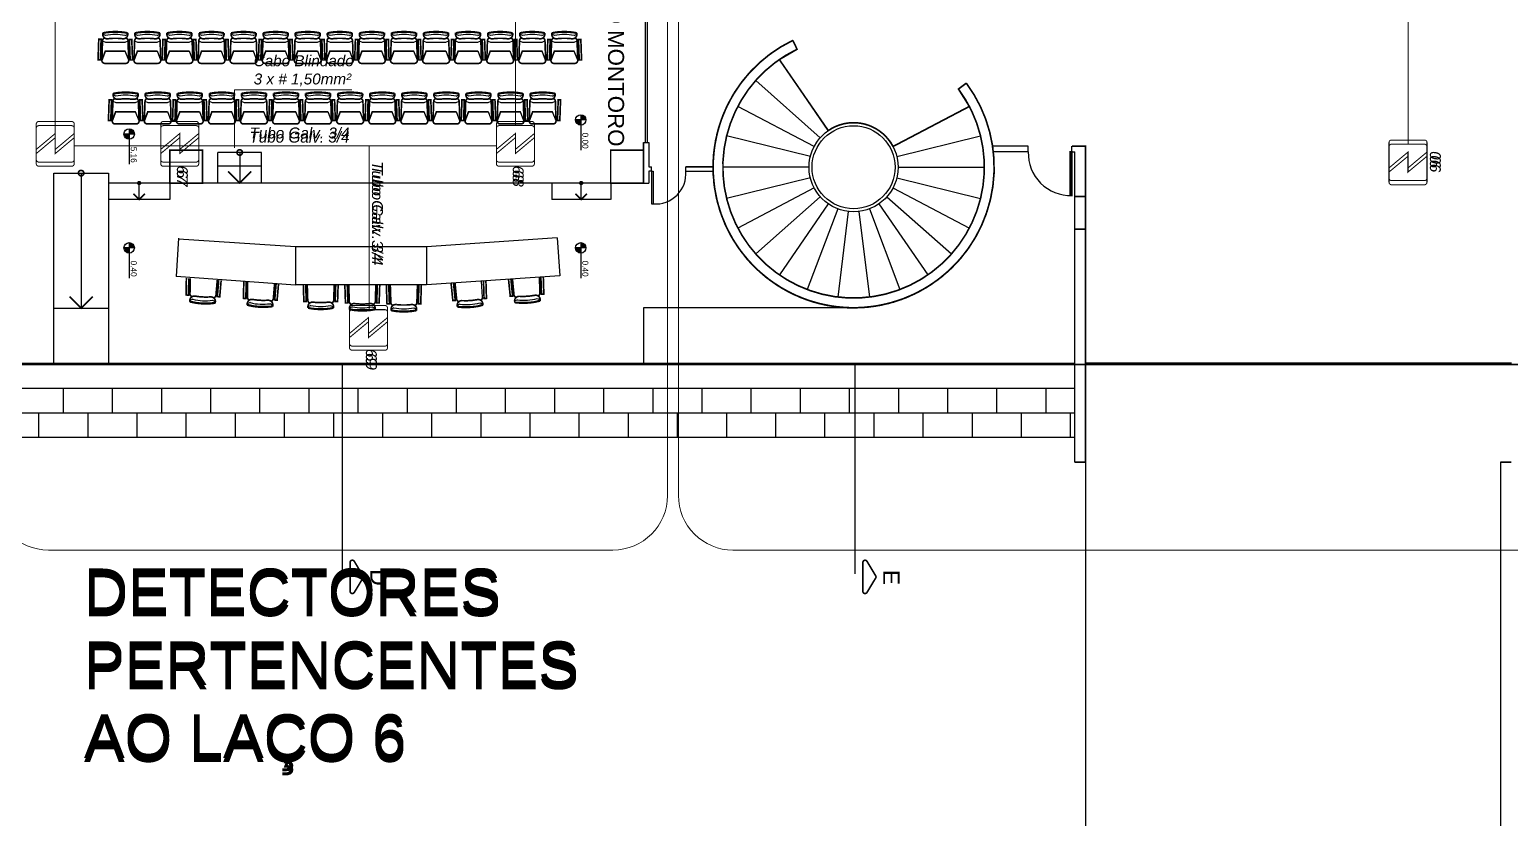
# Model space of a CAD drawing. Header units: metres. Extents: x -331 to 2982, y 362 to 2539.
# Drawn here: x 2819.36 to 2846.48, y 1288.51 to 1302.95 of the extents above; entities that cross this region are included whole.
import ezdxf
from ezdxf.enums import TextEntityAlignment as Align

# ---------------------------------------------------------------- set-up
doc = ezdxf.new("R2010")
doc.units = ezdxf.units.M
doc.layers.get('0').update_dxf_attribs({"color": 251})
for name, color, linetype in [('DET. FUMAÇA', 1, 'Continuous'), ('Div', 251, 'Continuous'), ('Pis', 251, 'Continuous')]:
    doc.layers.add(name, color=color, linetype=linetype)
doc.styles.add('ALESP1', font='arial.ttf')
doc.styles.add('ARIAL', font='arial.ttf')
doc.styles.add('DESTAQUE', font='arial.ttf', dxfattribs={"height": 0.4})
doc.styles.get("Standard").update_dxf_attribs({"font": 'arial.ttf', "height": 0.3})

# ---------------------------------------------------------------- blocks, each defined once
blk = doc.blocks.new('Detector de fumaça')
at = {"layer": 'DET. FUMAÇA', "linetype": 'Continuous', "lineweight": 15, "const_width": 0.0187}
blk.add_lwpolyline([(774.599, 539.816), (775.249, 539.816, -0.414214), (775.296, 539.769), (775.296, 539.167, -0.414214), (775.249, 539.12), (774.599, 539.12, -0.414214), (774.553, 539.167), (774.553, 539.769, -0.414214)], format="xyb", close=True, dxfattribs=at)
blk.add_lwpolyline([(774.773, 539.816), (775.064, 539.468), (774.773, 539.468), (775.064, 539.12)], dxfattribs=at)
blk = doc.blocks.new('derw')
at = {"layer": 'Div', "color": 2, "linetype": 'Continuous', "lineweight": 15}
blk.add_lwpolyline([(814.419, 2191.53), (814.419, 2192.589), (816.571, 2192.589)], dxfattribs=at)
at = {"layer": 'Div', "color": 2, "linetype": 'Continuous', "lineweight": 15, "insert": (814.772, 2193.224), "char_height": 0.2, "attachment_point": 1}
blk.add_mtext_dynamic_manual_height_columns('{\\fArial|b0|i1|c0|p34;Cabo Blindado \\P3 x # 1,50mm²}', width=13.3188, gutter_width=2.5, heights=[0], dxfattribs=at)

msp = doc.modelspace()

# ---------------------------------------------------------------- hatches: boundary and pattern name
at = {"layer": 'Pis'}
h = msp.add_hatch(color=256, dxfattribs=at)
h.paths.add_polyline_path([(2829.453, 1301.301), (2829.549, 1301.301, 0.414214), (2829.453, 1301.397)])
h.paths.add_polyline_path([(2829.357, 1301.301, 0.414214), (2829.453, 1301.205), (2829.453, 1301.301)])
h = msp.add_hatch(color=256, dxfattribs=at)
h.paths.add_polyline_path([(2821.181, 1301.043), (2821.277, 1301.043, 0.414214), (2821.181, 1301.139)])
h.paths.add_polyline_path([(2821.085, 1301.043, 0.414214), (2821.181, 1300.947), (2821.181, 1301.043)])
h = msp.add_hatch(color=256, dxfattribs=at)
h.paths.add_polyline_path([(2821.181, 1298.958), (2821.277, 1298.958, 0.414214), (2821.181, 1299.054)])
h.paths.add_polyline_path([(2821.085, 1298.958, 0.414214), (2821.181, 1298.862), (2821.181, 1298.958)])
h = msp.add_hatch(color=256, dxfattribs=at)
h.paths.add_polyline_path([(2829.453, 1298.958), (2829.549, 1298.958, 0.414214), (2829.453, 1299.054)])
h.paths.add_polyline_path([(2829.357, 1298.958, 0.414214), (2829.453, 1298.862), (2829.453, 1298.958)])

# ---------------------------------------------------------------- linework, layer by layer
at = {"lineweight": 0}
for points in [[(2857.361, 1315.535), (2857.361, 1296.825), (2795.241, 1296.825), (2795.241, 1372.335)], [(2831.378, 1300.445), (2831.876, 1300.445)]]:
    msp.add_lwpolyline(points, dxfattribs=at)
msp.add_lwpolyline([(2835.173, 1300.814), (2836.572, 1301.548), (2836.372, 1301.866), (2836.516, 1301.974, -2.788173), (2833.338, 1302.757), (2833.416, 1302.595), (2833.091, 1302.406), (2833.988, 1301.106, -0.450063), (2835.173, 1300.814)], format="xyb", close=True, dxfattribs=at)
at = {"layer": 'Div', "color": 150, "linetype": 'Continuous', "lineweight": 0}
for p, q in [((2819.827, 1315.281), (2819.827, 1301.044)), ((2828.256, 1301.196), (2828.256, 1308.964)), ((2844.607, 1300.857), (2844.607, 1306.351)), ((2820.174, 1300.825), (2827.909, 1300.825)), ((2825.58, 1297.828), (2825.58, 1300.825))]:
    msp.add_line(p, q, dxfattribs=at)
at = {"layer": 'Div', "color": 230, "linetype": 'Continuous', "lineweight": 0}
for p, q in [((2831.042, 1314.868), (2831.042, 1294.425)), ((2830.042, 1293.425), (2819.701, 1293.425))]:
    msp.add_line(p, q, dxfattribs=at)
at = {"layer": 'Div', "lineweight": 0, "ltscale": 0.8}
for p, q in [((2830.631, 1307.085), (2830.631, 1300.885)), ((2830.671, 1307.085), (2830.671, 1300.885))]:
    msp.add_line(p, q, dxfattribs=at)
at = {"layer": 'Div', "color": 230, "linetype": 'Continuous', "lineweight": 0}
msp.add_lwpolyline([(2795.596, 1368.635), (2795.596, 1316.253, 0.414214), (2796.596, 1315.253), (2807.321, 1315.253, -0.414214), (2808.321, 1314.253), (2808.321, 1294.425, 0.443123), (2809.321, 1293.425), (2817.501, 1293.425, 0.444595), (2818.5, 1294.425), (2818.501, 1314.868, -0.414214), (2819.701, 1316.068), (2830.042, 1316.068, -0.414214), (2831.242, 1314.868), (2831.242, 1294.425, 0.414214), (2832.242, 1293.425), (2856.044, 1293.425, 0.414214), (2857.044, 1294.425), (2857.044, 1313.563, 0.414214), (2856.044, 1314.563), (2838.915, 1314.563, -0.414214), (2837.915, 1315.563), (2837.915, 1388.954, 0.414214)], format="xyb", dxfattribs=at)
for centre, start, end in [((2819.701, 1294.425), 180, 270), ((2830.042, 1294.425), 270, 0)]:
    msp.add_arc(centre, 1, start, end, dxfattribs=at)
at = {"layer": 'Pis'}
for p, q in [((2830.631, 1307.085), (2830.631, 1300.885)), ((2830.671, 1307.085), (2830.671, 1300.885)), ((2820.748, 1302.846), (2820.697, 1302.87)), ((2821.105, 1302.846), (2821.156, 1302.87)), ((2821.336, 1302.846), (2821.284, 1302.87)), ((2821.693, 1302.846), (2821.744, 1302.87)), ((2821.923, 1302.846), (2821.872, 1302.87)), ((2822.28, 1302.846), (2822.331, 1302.87)), ((2822.511, 1302.846), (2822.46, 1302.87)), ((2822.868, 1302.846), (2822.919, 1302.87)), ((2823.098, 1302.846), (2823.047, 1302.87)), ((2823.455, 1302.846), (2823.506, 1302.87)), ((2823.686, 1302.846), (2823.635, 1302.87)), ((2824.043, 1302.846), (2824.094, 1302.87)), ((2824.273, 1302.846), (2824.222, 1302.87)), ((2824.63, 1302.846), (2824.682, 1302.87)), ((2824.861, 1302.846), (2824.81, 1302.87)), ((2825.218, 1302.846), (2825.269, 1302.87)), ((2825.449, 1302.846), (2825.397, 1302.87)), ((2825.806, 1302.846), (2825.857, 1302.87)), ((2826.036, 1302.846), (2825.985, 1302.87)), ((2826.393, 1302.846), (2826.444, 1302.87)), ((2826.624, 1302.846), (2826.573, 1302.87)), ((2826.981, 1302.846), (2827.032, 1302.87)), ((2827.211, 1302.846), (2827.16, 1302.87)), ((2827.568, 1302.846), (2827.619, 1302.87)), ((2827.799, 1302.846), (2827.748, 1302.87)), ((2828.156, 1302.846), (2828.207, 1302.87)), ((2828.386, 1302.846), (2828.335, 1302.87)), ((2828.743, 1302.846), (2828.794, 1302.87)), ((2828.974, 1302.846), (2828.923, 1302.87)), ((2829.331, 1302.846), (2829.382, 1302.87)), ((2820.693, 1302.752), (2820.747, 1302.726)), ((2820.747, 1302.726), (2821.106, 1302.726)), ((2821.106, 1302.726), (2821.16, 1302.752)), ((2821.172, 1302.393), (2821.109, 1302.559)), ((2821.281, 1302.752), (2821.334, 1302.726)), ((2821.334, 1302.726), (2821.694, 1302.726)), ((2821.694, 1302.726), (2821.748, 1302.752)), ((2821.759, 1302.393), (2821.697, 1302.559)), ((2821.868, 1302.752), (2821.922, 1302.726)), ((2821.922, 1302.726), (2822.281, 1302.726)), ((2822.281, 1302.726), (2822.335, 1302.752)), ((2822.347, 1302.393), (2822.284, 1302.559)), ((2822.456, 1302.752), (2822.509, 1302.726)), ((2822.509, 1302.726), (2822.869, 1302.726)), ((2822.869, 1302.726), (2822.923, 1302.752)), ((2822.935, 1302.393), (2822.872, 1302.559)), ((2823.043, 1302.752), (2823.097, 1302.726)), ((2823.097, 1302.726), (2823.457, 1302.726)), ((2823.457, 1302.726), (2823.51, 1302.752)), ((2823.522, 1302.393), (2823.459, 1302.559)), ((2823.631, 1302.752), (2823.685, 1302.726)), ((2823.685, 1302.726), (2824.044, 1302.726)), ((2824.044, 1302.726), (2824.098, 1302.752)), ((2824.11, 1302.393), (2824.047, 1302.559)), ((2824.218, 1302.752), (2824.272, 1302.726)), ((2824.272, 1302.726), (2824.632, 1302.726)), ((2824.632, 1302.726), (2824.685, 1302.752)), ((2824.697, 1302.393), (2824.634, 1302.559)), ((2824.806, 1302.752), (2824.86, 1302.726)), ((2824.86, 1302.726), (2825.219, 1302.726)), ((2825.219, 1302.726), (2825.273, 1302.752)), ((2825.285, 1302.393), (2825.222, 1302.559)), ((2825.394, 1302.752), (2825.447, 1302.726)), ((2825.447, 1302.726), (2825.807, 1302.726)), ((2825.807, 1302.726), (2825.861, 1302.752)), ((2825.872, 1302.393), (2825.81, 1302.559)), ((2825.981, 1302.752), (2826.035, 1302.726)), ((2826.035, 1302.726), (2826.394, 1302.726)), ((2826.394, 1302.726), (2826.448, 1302.752)), ((2826.46, 1302.393), (2826.397, 1302.559)), ((2826.569, 1302.752), (2826.622, 1302.726)), ((2826.622, 1302.726), (2826.982, 1302.726)), ((2826.982, 1302.726), (2827.036, 1302.752)), ((2827.048, 1302.393), (2826.985, 1302.559)), ((2827.156, 1302.752), (2827.21, 1302.726)), ((2827.21, 1302.726), (2827.57, 1302.726)), ((2827.57, 1302.726), (2827.623, 1302.752)), ((2827.635, 1302.393), (2827.572, 1302.559)), ((2827.744, 1302.752), (2827.798, 1302.726)), ((2827.798, 1302.726), (2828.157, 1302.726)), ((2828.157, 1302.726), (2828.211, 1302.752)), ((2828.223, 1302.393), (2828.16, 1302.559)), ((2828.331, 1302.752), (2828.385, 1302.726)), ((2828.385, 1302.726), (2828.745, 1302.726)), ((2828.745, 1302.726), (2828.798, 1302.752)), ((2828.81, 1302.393), (2828.747, 1302.559)), ((2828.919, 1302.752), (2828.973, 1302.726)), ((2828.973, 1302.726), (2829.332, 1302.726)), ((2829.332, 1302.726), (2829.386, 1302.752)), ((2829.398, 1302.393), (2829.335, 1302.559)), ((2833.988, 1301.106), (2833.091, 1302.406)), ((2833.841, 1300.976), (2832.658, 1302.023)), ((2820.938, 1301.737), (2820.887, 1301.761)), ((2821.295, 1301.737), (2821.346, 1301.761)), ((2821.526, 1301.737), (2821.474, 1301.761)), ((2821.883, 1301.737), (2821.934, 1301.761)), ((2822.113, 1301.737), (2822.062, 1301.761)), ((2822.47, 1301.737), (2822.521, 1301.761)), ((2822.701, 1301.737), (2822.65, 1301.761)), ((2823.058, 1301.737), (2823.109, 1301.761)), ((2823.288, 1301.737), (2823.237, 1301.761)), ((2823.645, 1301.737), (2823.696, 1301.761)), ((2823.876, 1301.737), (2823.825, 1301.761)), ((2824.233, 1301.737), (2824.284, 1301.761)), ((2824.463, 1301.737), (2824.412, 1301.761)), ((2824.82, 1301.737), (2824.872, 1301.761)), ((2825.051, 1301.737), (2825, 1301.761)), ((2825.408, 1301.737), (2825.459, 1301.761)), ((2825.639, 1301.737), (2825.587, 1301.761)), ((2825.996, 1301.737), (2826.047, 1301.761)), ((2826.226, 1301.737), (2826.175, 1301.761)), ((2826.583, 1301.737), (2826.634, 1301.761)), ((2826.814, 1301.737), (2826.763, 1301.761)), ((2827.171, 1301.737), (2827.222, 1301.761)), ((2827.401, 1301.737), (2827.35, 1301.761)), ((2827.758, 1301.737), (2827.809, 1301.761)), ((2827.989, 1301.737), (2827.938, 1301.761)), ((2828.346, 1301.737), (2828.397, 1301.761)), ((2828.576, 1301.737), (2828.525, 1301.761)), ((2828.933, 1301.737), (2828.984, 1301.761)), ((2820.883, 1301.643), (2820.937, 1301.617)), ((2820.937, 1301.617), (2821.296, 1301.617)), ((2821.296, 1301.617), (2821.35, 1301.643)), ((2821.471, 1301.643), (2821.524, 1301.617)), ((2821.524, 1301.617), (2821.884, 1301.617)), ((2821.884, 1301.617), (2821.938, 1301.643)), ((2822.058, 1301.643), (2822.112, 1301.617)), ((2822.112, 1301.617), (2822.471, 1301.617)), ((2822.471, 1301.617), (2822.525, 1301.643)), ((2822.646, 1301.643), (2822.699, 1301.617)), ((2822.699, 1301.617), (2823.059, 1301.617)), ((2823.059, 1301.617), (2823.113, 1301.643)), ((2823.233, 1301.643), (2823.287, 1301.617)), ((2823.287, 1301.617), (2823.647, 1301.617)), ((2823.647, 1301.617), (2823.7, 1301.643)), ((2823.821, 1301.643), (2823.875, 1301.617)), ((2823.875, 1301.617), (2824.234, 1301.617)), ((2824.234, 1301.617), (2824.288, 1301.643)), ((2824.408, 1301.643), (2824.462, 1301.617)), ((2824.462, 1301.617), (2824.822, 1301.617)), ((2824.822, 1301.617), (2824.875, 1301.643)), ((2824.996, 1301.643), (2825.05, 1301.617)), ((2825.05, 1301.617), (2825.409, 1301.617)), ((2825.409, 1301.617), (2825.463, 1301.643)), ((2825.584, 1301.643), (2825.637, 1301.617)), ((2825.637, 1301.617), (2825.997, 1301.617)), ((2825.997, 1301.617), (2826.051, 1301.643)), ((2826.171, 1301.643), (2826.225, 1301.617)), ((2826.225, 1301.617), (2826.584, 1301.617)), ((2826.584, 1301.617), (2826.638, 1301.643)), ((2826.759, 1301.643), (2826.812, 1301.617)), ((2826.812, 1301.617), (2827.172, 1301.617)), ((2827.172, 1301.617), (2827.226, 1301.643)), ((2827.346, 1301.643), (2827.4, 1301.617)), ((2827.4, 1301.617), (2827.76, 1301.617)), ((2827.76, 1301.617), (2827.813, 1301.643)), ((2827.934, 1301.643), (2827.988, 1301.617)), ((2827.988, 1301.617), (2828.347, 1301.617)), ((2828.347, 1301.617), (2828.401, 1301.643)), ((2828.521, 1301.643), (2828.575, 1301.617)), ((2828.575, 1301.617), (2828.935, 1301.617)), ((2828.935, 1301.617), (2828.988, 1301.643)), ((2833.73, 1300.814), (2832.33, 1301.548)), ((2835.173, 1300.814), (2836.572, 1301.548)), ((2821.362, 1301.284), (2821.299, 1301.45)), ((2821.949, 1301.284), (2821.887, 1301.45)), ((2822.537, 1301.284), (2822.474, 1301.45)), ((2823.125, 1301.284), (2823.062, 1301.45)), ((2823.712, 1301.284), (2823.649, 1301.45)), ((2824.3, 1301.284), (2824.237, 1301.45)), ((2824.887, 1301.284), (2824.824, 1301.45)), ((2825.475, 1301.284), (2825.412, 1301.45)), ((2826.062, 1301.284), (2826, 1301.45)), ((2826.65, 1301.284), (2826.587, 1301.45)), ((2827.238, 1301.284), (2827.175, 1301.45)), ((2827.825, 1301.284), (2827.762, 1301.45)), ((2828.413, 1301.284), (2828.35, 1301.45)), ((2829, 1301.284), (2828.937, 1301.45)), ((2829.549, 1301.301), (2829.357, 1301.301)), ((2829.453, 1301.397), (2829.453, 1300.747)), ((2821.277, 1301.043), (2821.085, 1301.043)), ((2821.181, 1301.139), (2821.181, 1300.49)), ((2833.66, 1300.63), (2832.126, 1301.008)), ((2835.242, 1300.63), (2836.777, 1301.008)), ((2822.806, 1300.145), (2822.806, 1300.705)), ((2823.606, 1300.705), (2822.806, 1300.705)), ((2823.206, 1300.705), (2823.206, 1300.145)), ((2823.606, 1300.145), (2823.606, 1300.705)), ((2830.601, 1300.885), (2830.701, 1300.885)), ((2830.601, 1300.885), (2830.601, 1300.145)), ((2830.601, 1300.145), (2830.601, 1300.885)), ((2830.601, 1300.885), (2830.701, 1300.885)), ((2830.701, 1300.885), (2830.701, 1300.445)), ((2830.701, 1300.885), (2830.701, 1300.445)), ((2837.651, 1300.818), (2836.998, 1300.818)), ((2837.651, 1300.718), (2836.998, 1300.718)), ((2837.651, 1300.718), (2837.651, 1300.818)), ((2838.451, 1300.718), (2838.451, 1300.818)), ((2838.451, 1300.718), (2838.501, 1300.718)), ((2838.501, 1295.035), (2838.501, 1300.718)), ((2823.606, 1300.455), (2822.806, 1300.455)), ((2830.701, 1300.445), (2830.751, 1300.445)), ((2830.751, 1300.364), (2830.751, 1300.445)), ((2831.378, 1300.445), (2831.876, 1300.445)), ((2831.378, 1300.364), (2831.378, 1300.445)), ((2833.636, 1300.435), (2832.056, 1300.435)), ((2835.266, 1300.435), (2836.846, 1300.435)), ((2819.801, 1296.845), (2819.801, 1300.327)), ((2819.801, 1300.327), (2820.801, 1300.327)), ((2820.301, 1300.327), (2820.301, 1297.855)), ((2820.801, 1300.327), (2820.801, 1300.145)), ((2830.601, 1300.145), (2820.801, 1300.145)), ((2820.801, 1300.145), (2820.801, 1296.845)), ((2821.364, 1299.845), (2821.364, 1300.145)), ((2821.926, 1300.145), (2821.926, 1299.845)), ((2828.921, 1300.145), (2828.921, 1299.845)), ((2829.461, 1299.845), (2829.461, 1300.145)), ((2830.004, 1300.145), (2830.004, 1299.845)), ((2830.601, 1300.145), (2830.701, 1300.145)), ((2830.701, 1300.364), (2830.701, 1300.145)), ((2830.701, 1300.364), (2830.701, 1300.145)), ((2830.751, 1300.364), (2830.701, 1300.364)), ((2830.751, 1300.364), (2830.751, 1299.764)), ((2830.751, 1300.364), (2830.751, 1299.764)), ((2830.751, 1300.364), (2830.778, 1300.364)), ((2830.778, 1300.364), (2830.778, 1299.764)), ((2831.378, 1300.364), (2831.877, 1300.364)), ((2833.66, 1300.24), (2832.126, 1299.862)), ((2835.242, 1300.24), (2836.777, 1299.862)), ((2821.926, 1299.845), (2820.801, 1299.845)), ((2830.001, 1299.845), (2828.921, 1299.845)), ((2833.73, 1300.056), (2832.33, 1299.322)), ((2833.841, 1299.895), (2832.658, 1298.847)), ((2835.061, 1299.895), (2836.244, 1298.847)), ((2835.173, 1300.056), (2836.572, 1299.322)), ((2830.751, 1299.764), (2830.778, 1299.764)), ((2833.988, 1299.764), (2833.091, 1298.464)), ((2834.162, 1299.673), (2833.602, 1298.196)), ((2834.353, 1299.626), (2834.162, 1298.058)), ((2834.549, 1299.626), (2834.74, 1298.058)), ((2834.74, 1299.673), (2835.3, 1298.196)), ((2834.914, 1299.764), (2835.812, 1298.464)), ((2821.181, 1299.054), (2821.181, 1298.405)), ((2822.083, 1299.133), (2822.041, 1298.434)), ((2824.225, 1298.979), (2822.082, 1299.117)), ((2829.019, 1299.144), (2826.625, 1298.979)), ((2829.019, 1299.144), (2829.067, 1298.445)), ((2829.453, 1299.054), (2829.453, 1298.405)), ((2821.277, 1298.958), (2821.085, 1298.958)), ((2826.625, 1298.979), (2824.225, 1298.979)), ((2824.225, 1298.979), (2824.225, 1298.279)), ((2824.225, 1298.979), (2824.225, 1298.279)), ((2824.225, 1298.979), (2824.225, 1298.277)), ((2826.625, 1298.979), (2826.625, 1298.279)), ((2826.625, 1298.979), (2826.625, 1298.279)), ((2829.549, 1298.958), (2829.357, 1298.958)), ((2824.225, 1298.277), (2822.041, 1298.434)), ((2826.625, 1298.279), (2824.225, 1298.279)), ((2829.067, 1298.445), (2826.625, 1298.279)), ((2827.654, 1298.054), (2827.634, 1298.347)), ((2822.346, 1298.018), (2822.293, 1297.995)), ((2822.71, 1297.999), (2822.76, 1297.971)), ((2823.397, 1297.956), (2823.344, 1297.934)), ((2823.761, 1297.937), (2823.812, 1297.909)), ((2827.605, 1297.954), (2827.659, 1297.933)), ((2828.293, 1298.009), (2828.242, 1297.981)), ((2828.656, 1298.034), (2828.71, 1298.012)), ((2819.801, 1297.855), (2820.801, 1297.855)), ((2824.508, 1297.905), (2824.456, 1297.88)), ((2824.872, 1297.905), (2824.924, 1297.88)), ((2825.269, 1297.878), (2825.217, 1297.853)), ((2825.634, 1297.878), (2825.686, 1297.853)), ((2826.031, 1297.86), (2825.979, 1297.835)), ((2826.395, 1297.86), (2826.447, 1297.835)), ((2827.241, 1297.93), (2827.191, 1297.901)), ((2830.601, 1297.86), (2830.601, 1296.845)), ((2834.451, 1297.86), (2830.601, 1297.86)), ((2795.241, 1296.825), (2838.501, 1296.825)), ((2795.261, 1296.845), (2838.501, 1296.845)), ((2825.081, 1296.826), (2825.081, 1292.993)), ((2834.474, 1296.826), (2834.474, 1292.993)), ((2846.501, 1296.845), (2838.701, 1296.845)), ((2838.501, 1296.385), (2794.801, 1296.385)), ((2819.521, 1296.385), (2819.521, 1296.385)), ((2819.971, 1296.385), (2819.971, 1295.935)), ((2820.421, 1296.385), (2820.421, 1296.385)), ((2820.871, 1296.385), (2820.871, 1295.935)), ((2821.321, 1296.385), (2821.321, 1296.385)), ((2821.771, 1296.385), (2821.771, 1295.935)), ((2822.221, 1296.385), (2822.221, 1296.385)), ((2822.671, 1296.385), (2822.671, 1295.935)), ((2823.121, 1296.385), (2823.121, 1296.385)), ((2823.571, 1296.385), (2823.571, 1295.935)), ((2824.021, 1296.385), (2824.021, 1296.385)), ((2824.471, 1296.385), (2824.471, 1295.935)), ((2824.921, 1296.385), (2824.921, 1296.385)), ((2825.371, 1296.385), (2825.371, 1295.935)), ((2825.821, 1296.385), (2825.821, 1296.385)), ((2826.271, 1296.385), (2826.271, 1295.935)), ((2826.721, 1296.385), (2826.721, 1296.385)), ((2827.171, 1296.385), (2827.171, 1295.935)), ((2827.621, 1296.385), (2827.621, 1296.385)), ((2828.071, 1296.385), (2828.071, 1295.935)), ((2828.521, 1296.385), (2828.521, 1296.385)), ((2828.971, 1296.385), (2828.971, 1295.935)), ((2829.421, 1296.385), (2829.421, 1296.385)), ((2829.871, 1296.385), (2829.871, 1295.935)), ((2830.321, 1296.385), (2830.321, 1296.385)), ((2830.771, 1296.385), (2830.771, 1295.935)), ((2831.221, 1296.385), (2831.221, 1296.385)), ((2831.671, 1296.385), (2831.671, 1295.935)), ((2832.121, 1296.385), (2832.121, 1296.385)), ((2832.571, 1296.385), (2832.571, 1295.935)), ((2833.021, 1296.385), (2833.021, 1296.385)), ((2833.471, 1296.385), (2833.471, 1295.935)), ((2833.921, 1296.385), (2833.921, 1296.385)), ((2834.371, 1296.385), (2834.371, 1295.935)), ((2834.821, 1296.385), (2834.821, 1296.385)), ((2835.271, 1296.385), (2835.271, 1295.935)), ((2835.721, 1296.385), (2835.721, 1296.385)), ((2836.171, 1296.385), (2836.171, 1295.935)), ((2836.621, 1296.385), (2836.621, 1296.385)), ((2837.071, 1296.385), (2837.071, 1295.935)), ((2837.521, 1296.385), (2837.521, 1296.385)), ((2837.971, 1296.385), (2837.971, 1295.935)), ((2838.421, 1296.385), (2838.421, 1296.385)), ((2838.501, 1295.935), (2794.351, 1295.935)), ((2819.521, 1295.935), (2819.521, 1295.485)), ((2820.421, 1295.935), (2820.421, 1295.485)), ((2821.321, 1295.935), (2821.321, 1295.485)), ((2822.221, 1295.935), (2822.221, 1295.485)), ((2823.121, 1295.935), (2823.121, 1295.485)), ((2824.021, 1295.935), (2824.021, 1295.485)), ((2824.921, 1295.935), (2824.921, 1295.485)), ((2825.821, 1295.935), (2825.821, 1295.485)), ((2826.721, 1295.935), (2826.721, 1295.485)), ((2827.621, 1295.935), (2827.621, 1295.485)), ((2828.521, 1295.935), (2828.521, 1295.485)), ((2829.421, 1295.935), (2829.421, 1295.485)), ((2830.321, 1295.935), (2830.321, 1295.485)), ((2831.221, 1295.935), (2831.221, 1295.485)), ((2832.121, 1295.935), (2832.121, 1295.485)), ((2833.021, 1295.935), (2833.021, 1295.485)), ((2833.921, 1295.935), (2833.921, 1295.485)), ((2834.821, 1295.935), (2834.821, 1295.485)), ((2835.721, 1295.935), (2835.721, 1295.485)), ((2836.621, 1295.935), (2836.621, 1295.485)), ((2837.521, 1295.935), (2837.521, 1295.485)), ((2838.421, 1295.935), (2838.421, 1295.485)), ((2838.501, 1295.485), (2794.351, 1295.485)), ((2838.701, 1295.035), (2838.701, 1281.456)), ((2846.301, 1295.035), (2846.301, 1284.58))]:
    msp.add_line(p, q, dxfattribs=at)
at = {"layer": 'Pis', "const_width": 0.03}
for points in [[(2857.361, 1315.535), (2857.361, 1296.825), (2795.241, 1296.825), (2795.241, 1372.335)], [(2820.681, 1302.393), (2820.744, 1302.559), (2821.109, 1302.559)], [(2821.269, 1302.393), (2821.332, 1302.559), (2821.697, 1302.559)], [(2821.856, 1302.393), (2821.919, 1302.559), (2822.284, 1302.559)], [(2822.444, 1302.393), (2822.507, 1302.559), (2822.872, 1302.559)], [(2823.031, 1302.393), (2823.094, 1302.559), (2823.459, 1302.559)], [(2823.619, 1302.393), (2823.682, 1302.559), (2824.047, 1302.559)], [(2824.207, 1302.393), (2824.269, 1302.559), (2824.634, 1302.559)], [(2824.794, 1302.393), (2824.857, 1302.559), (2825.222, 1302.559)], [(2825.382, 1302.393), (2825.445, 1302.559), (2825.81, 1302.559)], [(2825.969, 1302.393), (2826.032, 1302.559), (2826.397, 1302.559)], [(2826.557, 1302.393), (2826.62, 1302.559), (2826.985, 1302.559)], [(2827.144, 1302.393), (2827.207, 1302.559), (2827.572, 1302.559)], [(2827.732, 1302.393), (2827.795, 1302.559), (2828.16, 1302.559)], [(2828.32, 1302.393), (2828.382, 1302.559), (2828.747, 1302.559)], [(2828.907, 1302.393), (2828.97, 1302.559), (2829.335, 1302.559)], [(2820.871, 1301.284), (2820.934, 1301.45), (2821.299, 1301.45)], [(2821.459, 1301.284), (2821.522, 1301.45), (2821.887, 1301.45)], [(2822.046, 1301.284), (2822.109, 1301.45), (2822.474, 1301.45)], [(2822.634, 1301.284), (2822.697, 1301.45), (2823.062, 1301.45)], [(2823.221, 1301.284), (2823.284, 1301.45), (2823.649, 1301.45)], [(2823.809, 1301.284), (2823.872, 1301.45), (2824.237, 1301.45)], [(2824.397, 1301.284), (2824.459, 1301.45), (2824.824, 1301.45)], [(2824.984, 1301.284), (2825.047, 1301.45), (2825.412, 1301.45)], [(2825.572, 1301.284), (2825.635, 1301.45), (2826, 1301.45)], [(2826.159, 1301.284), (2826.222, 1301.45), (2826.587, 1301.45)], [(2826.747, 1301.284), (2826.81, 1301.45), (2827.175, 1301.45)], [(2827.334, 1301.284), (2827.397, 1301.45), (2827.762, 1301.45)], [(2827.922, 1301.284), (2827.985, 1301.45), (2828.35, 1301.45)], [(2828.51, 1301.284), (2828.572, 1301.45), (2828.937, 1301.45)], [(2838.451, 1300.818), (2838.451, 1300.818), (2838.451, 1300.818), (2838.701, 1300.818), (2838.701, 1296.825)], [(2831.378, 1300.445), (2831.876, 1300.445)], [(2822.994, 1300.357), (2823.206, 1300.145), (2823.418, 1300.357)], [(2821.258, 1299.951), (2821.364, 1299.845), (2821.47, 1299.951)], [(2829.355, 1299.951), (2829.461, 1299.845), (2829.567, 1299.951)], [(2838.701, 1299.298), (2838.701, 1295.035)], [(2822.229, 1298.406), (2822.223, 1298.096), (2822.267, 1298.093), (2822.273, 1298.403)], [(2822.866, 1298.365), (2822.84, 1298.063), (2822.796, 1298.066), (2822.822, 1298.367)], [(2823.28, 1298.338), (2823.275, 1298.034), (2823.319, 1298.032), (2823.324, 1298.335)], [(2823.917, 1298.297), (2823.891, 1298.002), (2823.847, 1298.004), (2823.873, 1298.3)], [(2824.371, 1298.279), (2824.381, 1297.976), (2824.425, 1297.976), (2824.415, 1298.279)], [(2825.009, 1298.279), (2824.999, 1297.976), (2824.955, 1297.976), (2824.965, 1298.279)], [(2825.132, 1298.279), (2825.143, 1297.949), (2825.187, 1297.949), (2825.176, 1298.279)], [(2825.771, 1298.279), (2825.76, 1297.949), (2825.716, 1297.949), (2825.727, 1298.279)], [(2825.892, 1298.279), (2825.904, 1297.931), (2825.948, 1297.931), (2825.936, 1298.279)], [(2826.533, 1298.279), (2826.522, 1297.931), (2826.478, 1297.931), (2826.489, 1298.279)], [(2827.078, 1298.309), (2827.11, 1297.993), (2827.154, 1297.996), (2827.122, 1298.312)], [(2827.716, 1298.353), (2827.726, 1298.034), (2827.682, 1298.031), (2827.672, 1298.35)], [(2828.13, 1298.381), (2828.162, 1298.072), (2828.205, 1298.075), (2828.174, 1298.384)], [(2828.767, 1298.425), (2828.777, 1298.113), (2828.734, 1298.11), (2828.723, 1298.422)], [(2820.089, 1298.067), (2820.301, 1297.855), (2820.513, 1298.067)], [(2838.701, 1295.035), (2838.501, 1295.035)], [(2846.501, 1295.035), (2846.301, 1295.035)]]:
    msp.add_lwpolyline(points, dxfattribs=at)
for points in [[(2820.732, 1302.801, 0.320836), (2820.693, 1302.752), (2820.681, 1302.393, 0.430564), (2820.735, 1302.336), (2821.118, 1302.336, 0.430564), (2821.172, 1302.393), (2821.16, 1302.752, 0.320836), (2821.121, 1302.801)], [(2821.319, 1302.801, 0.320836), (2821.281, 1302.752), (2821.269, 1302.393, 0.430564), (2821.323, 1302.336), (2821.706, 1302.336, 0.430564), (2821.759, 1302.393), (2821.748, 1302.752, 0.320836), (2821.709, 1302.801)], [(2821.907, 1302.801, 0.320836), (2821.868, 1302.752), (2821.856, 1302.393, 0.430564), (2821.91, 1302.336), (2822.293, 1302.336, 0.430564), (2822.347, 1302.393), (2822.335, 1302.752, 0.320836), (2822.296, 1302.801)], [(2822.494, 1302.801, 0.320836), (2822.456, 1302.752), (2822.444, 1302.393, 0.430564), (2822.498, 1302.336), (2822.881, 1302.336, 0.430564), (2822.935, 1302.393), (2822.923, 1302.752, 0.320836), (2822.884, 1302.801)], [(2823.082, 1302.801, 0.320836), (2823.043, 1302.752), (2823.031, 1302.393, 0.430564), (2823.085, 1302.336), (2823.468, 1302.336, 0.430564), (2823.522, 1302.393), (2823.51, 1302.752, 0.320836), (2823.472, 1302.801)], [(2823.669, 1302.801, 0.320836), (2823.631, 1302.752), (2823.619, 1302.393, 0.430564), (2823.673, 1302.336), (2824.056, 1302.336, 0.430564), (2824.11, 1302.393), (2824.098, 1302.752, 0.320836), (2824.059, 1302.801)], [(2824.257, 1302.801, 0.320836), (2824.218, 1302.752), (2824.207, 1302.393, 0.430564), (2824.26, 1302.336), (2824.643, 1302.336, 0.430564), (2824.697, 1302.393), (2824.685, 1302.752, 0.320836), (2824.647, 1302.801)], [(2824.845, 1302.801, 0.320836), (2824.806, 1302.752), (2824.794, 1302.393, 0.430564), (2824.848, 1302.336), (2825.231, 1302.336, 0.430564), (2825.285, 1302.393), (2825.273, 1302.752, 0.320836), (2825.234, 1302.801)], [(2825.432, 1302.801, 0.320836), (2825.394, 1302.752), (2825.382, 1302.393, 0.430564), (2825.436, 1302.336), (2825.819, 1302.336, 0.430564), (2825.872, 1302.393), (2825.861, 1302.752, 0.320836), (2825.822, 1302.801)], [(2826.02, 1302.801, 0.320836), (2825.981, 1302.752), (2825.969, 1302.393, 0.430564), (2826.023, 1302.336), (2826.406, 1302.336, 0.430564), (2826.46, 1302.393), (2826.448, 1302.752, 0.320836), (2826.409, 1302.801)], [(2826.607, 1302.801, 0.320836), (2826.569, 1302.752), (2826.557, 1302.393, 0.430564), (2826.611, 1302.336), (2826.994, 1302.336, 0.430564), (2827.048, 1302.393), (2827.036, 1302.752, 0.320836), (2826.997, 1302.801)], [(2827.195, 1302.801, 0.320836), (2827.156, 1302.752), (2827.144, 1302.393, 0.430564), (2827.198, 1302.336), (2827.581, 1302.336, 0.430564), (2827.635, 1302.393), (2827.623, 1302.752, 0.320836), (2827.585, 1302.801)], [(2827.782, 1302.801, 0.320836), (2827.744, 1302.752), (2827.732, 1302.393, 0.430564), (2827.786, 1302.336), (2828.169, 1302.336, 0.430564), (2828.223, 1302.393), (2828.211, 1302.752, 0.320836), (2828.172, 1302.801)], [(2828.37, 1302.801, 0.320836), (2828.331, 1302.752), (2828.32, 1302.393, 0.430564), (2828.373, 1302.336), (2828.756, 1302.336, 0.430564), (2828.81, 1302.393), (2828.798, 1302.752, 0.320836), (2828.76, 1302.801)], [(2828.958, 1302.801, 0.320836), (2828.919, 1302.752), (2828.907, 1302.393, 0.430564), (2828.961, 1302.336), (2829.344, 1302.336, 0.430564), (2829.398, 1302.393), (2829.386, 1302.752, 0.320836), (2829.347, 1302.801)], [(2837.025, 1300.364, 0.168531), (2836.516, 1301.974), (2836.372, 1301.866, -2.788173), (2833.416, 1302.595), (2833.338, 1302.757, 0.287511), (2831.876, 1300.445, 0.287511)], [(2820.922, 1301.692, 0.320836), (2820.883, 1301.643), (2820.871, 1301.284, 0.430564), (2820.925, 1301.227), (2821.308, 1301.227, 0.430564), (2821.362, 1301.284), (2821.35, 1301.643, 0.320836), (2821.311, 1301.692)], [(2821.509, 1301.692, 0.320836), (2821.471, 1301.643), (2821.459, 1301.284, 0.430564), (2821.513, 1301.227), (2821.896, 1301.227, 0.430564), (2821.949, 1301.284), (2821.938, 1301.643, 0.320836), (2821.899, 1301.692)], [(2822.097, 1301.692, 0.320836), (2822.058, 1301.643), (2822.046, 1301.284, 0.430564), (2822.1, 1301.227), (2822.483, 1301.227, 0.430564), (2822.537, 1301.284), (2822.525, 1301.643, 0.320836), (2822.486, 1301.692)], [(2822.684, 1301.692, 0.320836), (2822.646, 1301.643), (2822.634, 1301.284, 0.430564), (2822.688, 1301.227), (2823.071, 1301.227, 0.430564), (2823.125, 1301.284), (2823.113, 1301.643, 0.320836), (2823.074, 1301.692)], [(2823.272, 1301.692, 0.320836), (2823.233, 1301.643), (2823.221, 1301.284, 0.430564), (2823.275, 1301.227), (2823.658, 1301.227, 0.430564), (2823.712, 1301.284), (2823.7, 1301.643, 0.320836), (2823.662, 1301.692)], [(2823.859, 1301.692, 0.320836), (2823.821, 1301.643), (2823.809, 1301.284, 0.430564), (2823.863, 1301.227), (2824.246, 1301.227, 0.430564), (2824.3, 1301.284), (2824.288, 1301.643, 0.320836), (2824.249, 1301.692)], [(2824.447, 1301.692, 0.320836), (2824.408, 1301.643), (2824.397, 1301.284, 0.430564), (2824.45, 1301.227), (2824.833, 1301.227, 0.430564), (2824.887, 1301.284), (2824.875, 1301.643, 0.320836), (2824.837, 1301.692)], [(2825.035, 1301.692, 0.320836), (2824.996, 1301.643), (2824.984, 1301.284, 0.430564), (2825.038, 1301.227), (2825.421, 1301.227, 0.430564), (2825.475, 1301.284), (2825.463, 1301.643, 0.320836), (2825.424, 1301.692)], [(2825.622, 1301.692, 0.320836), (2825.584, 1301.643), (2825.572, 1301.284, 0.430564), (2825.626, 1301.227), (2826.009, 1301.227, 0.430564), (2826.062, 1301.284), (2826.051, 1301.643, 0.320836), (2826.012, 1301.692)], [(2826.21, 1301.692, 0.320836), (2826.171, 1301.643), (2826.159, 1301.284, 0.430564), (2826.213, 1301.227), (2826.596, 1301.227, 0.430564), (2826.65, 1301.284), (2826.638, 1301.643, 0.320836), (2826.599, 1301.692)], [(2826.797, 1301.692, 0.320836), (2826.759, 1301.643), (2826.747, 1301.284, 0.430564), (2826.801, 1301.227), (2827.184, 1301.227, 0.430564), (2827.238, 1301.284), (2827.226, 1301.643, 0.320836), (2827.187, 1301.692)], [(2827.385, 1301.692, 0.320836), (2827.346, 1301.643), (2827.334, 1301.284, 0.430564), (2827.388, 1301.227), (2827.771, 1301.227, 0.430564), (2827.825, 1301.284), (2827.813, 1301.643, 0.320836), (2827.775, 1301.692)], [(2827.972, 1301.692, 0.320836), (2827.934, 1301.643), (2827.922, 1301.284, 0.430564), (2827.976, 1301.227), (2828.359, 1301.227, 0.430564), (2828.413, 1301.284), (2828.401, 1301.643, 0.320836), (2828.362, 1301.692)], [(2828.56, 1301.692, 0.320836), (2828.521, 1301.643), (2828.51, 1301.284, 0.430564), (2828.563, 1301.227), (2828.946, 1301.227, 0.430564), (2829, 1301.284), (2828.988, 1301.643, 0.320836), (2828.95, 1301.692)], [(2831.877, 1300.364, 0.972923), (2837.025, 1300.364)], [(2822.301, 1298.401), (2822.295, 1298.116, 0.320836), (2822.332, 1298.064)], [(2822.729, 1298.043, 0.320836), (2822.771, 1298.091), (2822.795, 1298.369)], [(2823.352, 1298.333), (2823.346, 1298.055, 0.320836), (2823.383, 1298.003)], [(2823.78, 1297.982, 0.320836), (2823.822, 1298.03), (2823.845, 1298.301)], [(2824.443, 1298.279), (2824.452, 1298.001, 0.320836), (2824.491, 1297.95)], [(2824.889, 1297.95, 0.320836), (2824.928, 1298.001), (2824.937, 1298.279)], [(2825.203, 1298.279), (2825.213, 1297.974, 0.320836), (2825.253, 1297.923)], [(2825.65, 1297.923, 0.320836), (2825.69, 1297.974), (2825.7, 1298.279)], [(2825.964, 1298.279), (2825.975, 1297.956, 0.320836), (2826.014, 1297.906)], [(2826.412, 1297.906, 0.320836), (2826.451, 1297.956), (2826.462, 1298.279)], [(2827.15, 1298.314), (2827.179, 1298.022, 0.320836), (2827.222, 1297.974)], [(2828.202, 1298.386), (2828.23, 1298.101, 0.320836), (2828.273, 1298.054)], [(2828.67, 1298.08, 0.320836), (2828.706, 1298.133), (2828.696, 1298.42)], [(2827.619, 1298.001, 0.320836), (2827.654, 1298.054)], [(2825.476, 1292.934), (2825.305, 1293.219, 0.760667), (2825.228, 1293.198), (2825.228, 1292.671, 0.760667), (2825.305, 1292.65), (2825.476, 1292.934)], [(2834.868, 1292.934), (2834.697, 1293.219, 0.760667), (2834.621, 1293.198), (2834.621, 1292.671, 0.760667), (2834.697, 1292.65), (2834.868, 1292.934)]]:
    msp.add_lwpolyline(points, format="xyb", dxfattribs=at)
for points in [[(2821.155, 1302.895), (2821.156, 1302.87, -0.46106), (2821.065, 1302.787, 0.062207), (2820.788, 1302.787, -0.46106), (2820.697, 1302.87), (2820.698, 1302.895, -0.102212)], [(2821.743, 1302.895), (2821.744, 1302.87, -0.46106), (2821.653, 1302.787, 0.062207), (2821.375, 1302.787, -0.46106), (2821.284, 1302.87), (2821.285, 1302.895, -0.102212)], [(2822.33, 1302.895), (2822.331, 1302.87, -0.46106), (2822.24, 1302.787, 0.062207), (2821.963, 1302.787, -0.46106), (2821.872, 1302.87), (2821.873, 1302.895, -0.102212)], [(2822.918, 1302.895), (2822.919, 1302.87, -0.46106), (2822.828, 1302.787, 0.062207), (2822.55, 1302.787, -0.46106), (2822.46, 1302.87), (2822.46, 1302.895, -0.102212)], [(2823.506, 1302.895), (2823.506, 1302.87, -0.46106), (2823.416, 1302.787, 0.062207), (2823.138, 1302.787, -0.46106), (2823.047, 1302.87), (2823.048, 1302.895, -0.102212)], [(2824.093, 1302.895), (2824.094, 1302.87, -0.46106), (2824.003, 1302.787, 0.062207), (2823.726, 1302.787, -0.46106), (2823.635, 1302.87), (2823.636, 1302.895, -0.102212)], [(2824.681, 1302.895), (2824.682, 1302.87, -0.46106), (2824.591, 1302.787, 0.062207), (2824.313, 1302.787, -0.46106), (2824.222, 1302.87), (2824.223, 1302.895, -0.102212)], [(2825.268, 1302.895), (2825.269, 1302.87, -0.46106), (2825.178, 1302.787, 0.062207), (2824.901, 1302.787, -0.46106), (2824.81, 1302.87), (2824.811, 1302.895, -0.102212)], [(2825.856, 1302.895), (2825.857, 1302.87, -0.46106), (2825.766, 1302.787, 0.062207), (2825.488, 1302.787, -0.46106), (2825.397, 1302.87), (2825.398, 1302.895, -0.102212)], [(2826.443, 1302.895), (2826.444, 1302.87, -0.46106), (2826.353, 1302.787, 0.062207), (2826.076, 1302.787, -0.46106), (2825.985, 1302.87), (2825.986, 1302.895, -0.102212)], [(2827.031, 1302.895), (2827.032, 1302.87, -0.46106), (2826.941, 1302.787, 0.062207), (2826.663, 1302.787, -0.46106), (2826.573, 1302.87), (2826.573, 1302.895, -0.102212)], [(2827.619, 1302.895), (2827.619, 1302.87, -0.46106), (2827.529, 1302.787, 0.062207), (2827.251, 1302.787, -0.46106), (2827.16, 1302.87), (2827.161, 1302.895, -0.102212)], [(2828.206, 1302.895), (2828.207, 1302.87, -0.46106), (2828.116, 1302.787, 0.062207), (2827.839, 1302.787, -0.46106), (2827.748, 1302.87), (2827.749, 1302.895, -0.102212)], [(2828.794, 1302.895), (2828.794, 1302.87, -0.46106), (2828.704, 1302.787, 0.062207), (2828.426, 1302.787, -0.46106), (2828.335, 1302.87), (2828.336, 1302.895, -0.102212)], [(2829.381, 1302.895), (2829.382, 1302.87, -0.46106), (2829.291, 1302.787, 0.062207), (2829.014, 1302.787, -0.46106), (2828.923, 1302.87), (2828.924, 1302.895, -0.102212)], [(2835.173, 1300.814), (2836.572, 1301.548), (2836.372, 1301.866), (2836.516, 1301.974, -2.788173), (2833.338, 1302.757), (2833.416, 1302.595), (2833.091, 1302.406), (2833.988, 1301.106, -0.450063), (2835.173, 1300.814)], [(2821.345, 1301.786), (2821.346, 1301.761, -0.46106), (2821.255, 1301.679, 0.062207), (2820.978, 1301.679, -0.46106), (2820.887, 1301.761), (2820.888, 1301.786, -0.102212)], [(2821.933, 1301.786), (2821.934, 1301.761, -0.46106), (2821.843, 1301.679, 0.062207), (2821.565, 1301.679, -0.46106), (2821.474, 1301.761), (2821.475, 1301.786, -0.102212)], [(2822.52, 1301.786), (2822.521, 1301.761, -0.46106), (2822.43, 1301.679, 0.062207), (2822.153, 1301.679, -0.46106), (2822.062, 1301.761), (2822.063, 1301.786, -0.102212)], [(2823.108, 1301.786), (2823.109, 1301.761, -0.46106), (2823.018, 1301.679, 0.062207), (2822.74, 1301.679, -0.46106), (2822.65, 1301.761), (2822.65, 1301.786, -0.102212)], [(2823.696, 1301.786), (2823.696, 1301.761, -0.46106), (2823.606, 1301.679, 0.062207), (2823.328, 1301.679, -0.46106), (2823.237, 1301.761), (2823.238, 1301.786, -0.102212)], [(2824.283, 1301.786), (2824.284, 1301.761, -0.46106), (2824.193, 1301.679, 0.062207), (2823.916, 1301.679, -0.46106), (2823.825, 1301.761), (2823.826, 1301.786, -0.102212)], [(2824.871, 1301.786), (2824.872, 1301.761, -0.46106), (2824.781, 1301.679, 0.062207), (2824.503, 1301.679, -0.46106), (2824.412, 1301.761), (2824.413, 1301.786, -0.102212)], [(2825.458, 1301.786), (2825.459, 1301.761, -0.46106), (2825.368, 1301.679, 0.062207), (2825.091, 1301.679, -0.46106), (2825, 1301.761), (2825.001, 1301.786, -0.102212)], [(2826.046, 1301.786), (2826.047, 1301.761, -0.46106), (2825.956, 1301.679, 0.062207), (2825.678, 1301.679, -0.46106), (2825.587, 1301.761), (2825.588, 1301.786, -0.102212)], [(2826.633, 1301.786), (2826.634, 1301.761, -0.46106), (2826.543, 1301.679, 0.062207), (2826.266, 1301.679, -0.46106), (2826.175, 1301.761), (2826.176, 1301.786, -0.102212)], [(2827.221, 1301.786), (2827.222, 1301.761, -0.46106), (2827.131, 1301.679, 0.062207), (2826.853, 1301.679, -0.46106), (2826.763, 1301.761), (2826.763, 1301.786, -0.102212)], [(2827.809, 1301.786), (2827.809, 1301.761, -0.46106), (2827.719, 1301.679, 0.062207), (2827.441, 1301.679, -0.46106), (2827.35, 1301.761), (2827.351, 1301.786, -0.102212)], [(2828.396, 1301.786), (2828.397, 1301.761, -0.46106), (2828.306, 1301.679, 0.062207), (2828.029, 1301.679, -0.46106), (2827.938, 1301.761), (2827.939, 1301.786, -0.102212)], [(2828.984, 1301.786), (2828.984, 1301.761, -0.46106), (2828.894, 1301.679, 0.062207), (2828.616, 1301.679, -0.46106), (2828.525, 1301.761), (2828.526, 1301.786, -0.102212)], [(2823.206, 1300.755, 1), (2823.206, 1300.655, 1)], [(2820.301, 1300.377, 1), (2820.301, 1300.277, 1)], [(2821.364, 1300.17, 1), (2821.364, 1300.12, 1)], [(2829.461, 1300.17, 1), (2829.461, 1300.12, 1)], [(2822.292, 1297.97), (2822.293, 1297.995, -0.46106), (2822.39, 1298.075, 0.062207), (2822.672, 1298.06, -0.46106), (2822.76, 1297.971), (2822.758, 1297.946, -0.102212)], [(2823.343, 1297.909), (2823.344, 1297.934, -0.46106), (2823.441, 1298.014, 0.062207), (2823.724, 1297.999, -0.46106), (2823.812, 1297.909), (2823.81, 1297.884, -0.102212)], [(2824.457, 1297.855), (2824.456, 1297.88, -0.46106), (2824.548, 1297.964, 0.062207), (2824.832, 1297.964, -0.46106), (2824.924, 1297.88), (2824.923, 1297.855, -0.102212)], [(2825.218, 1297.828), (2825.217, 1297.853, -0.46106), (2825.31, 1297.938, 0.062207), (2825.593, 1297.938, -0.46106), (2825.686, 1297.853), (2825.685, 1297.828, -0.102212)], [(2825.979, 1297.81), (2825.979, 1297.835, -0.46106), (2826.071, 1297.92, 0.062207), (2826.354, 1297.92, -0.46106), (2826.447, 1297.835), (2826.446, 1297.81, -0.102212)], [(2827.194, 1297.876), (2827.191, 1297.901, -0.46106), (2827.278, 1297.992, 0.062207), (2827.56, 1298.011, -0.46106), (2827.659, 1297.933), (2827.659, 1297.908, -0.102212)], [(2828.245, 1297.956), (2828.242, 1297.981, -0.46106), (2828.329, 1298.071, 0.062207), (2828.612, 1298.09, -0.46106), (2828.71, 1298.012), (2828.711, 1297.987, -0.102212)]]:
    msp.add_lwpolyline(points, format="xyb", close=True, dxfattribs=at)
for points in [[(2820.611, 1302.402), (2820.624, 1302.78), (2820.667, 1302.78), (2820.654, 1302.402)], [(2821.242, 1302.398), (2821.229, 1302.776), (2821.186, 1302.776), (2821.199, 1302.398)], [(2821.786, 1302.398), (2821.799, 1302.776), (2821.842, 1302.776), (2821.829, 1302.398)], [(2821.786, 1302.398), (2821.799, 1302.776), (2821.842, 1302.776), (2821.829, 1302.398)], [(2822.417, 1302.398), (2822.404, 1302.776), (2822.361, 1302.776), (2822.374, 1302.398)], [(2823.005, 1302.398), (2822.992, 1302.776), (2822.949, 1302.776), (2822.961, 1302.398)], [(2823.549, 1302.398), (2823.562, 1302.776), (2823.605, 1302.776), (2823.592, 1302.398)], [(2823.549, 1302.398), (2823.562, 1302.776), (2823.605, 1302.776), (2823.592, 1302.398)], [(2824.18, 1302.398), (2824.167, 1302.776), (2824.124, 1302.776), (2824.137, 1302.398)], [(2824.767, 1302.398), (2824.754, 1302.776), (2824.711, 1302.776), (2824.724, 1302.398)], [(2825.312, 1302.398), (2825.325, 1302.776), (2825.368, 1302.776), (2825.355, 1302.398)], [(2825.312, 1302.398), (2825.325, 1302.776), (2825.368, 1302.776), (2825.355, 1302.398)], [(2825.942, 1302.398), (2825.93, 1302.776), (2825.886, 1302.776), (2825.899, 1302.398)], [(2826.53, 1302.398), (2826.517, 1302.776), (2826.474, 1302.776), (2826.487, 1302.398)], [(2827.074, 1302.398), (2827.087, 1302.776), (2827.13, 1302.776), (2827.118, 1302.398)], [(2827.074, 1302.398), (2827.087, 1302.776), (2827.13, 1302.776), (2827.118, 1302.398)], [(2827.705, 1302.398), (2827.692, 1302.776), (2827.649, 1302.776), (2827.662, 1302.398)], [(2828.293, 1302.398), (2828.28, 1302.776), (2828.237, 1302.776), (2828.25, 1302.398)], [(2828.837, 1302.398), (2828.85, 1302.776), (2828.893, 1302.776), (2828.88, 1302.398)], [(2828.837, 1302.398), (2828.85, 1302.776), (2828.893, 1302.776), (2828.88, 1302.398)], [(2829.468, 1302.398), (2829.455, 1302.776), (2829.412, 1302.776), (2829.425, 1302.398)], [(2820.801, 1301.289), (2820.814, 1301.667), (2820.857, 1301.667), (2820.844, 1301.289)], [(2821.432, 1301.289), (2821.419, 1301.667), (2821.376, 1301.667), (2821.389, 1301.289)], [(2821.976, 1301.289), (2821.989, 1301.667), (2822.032, 1301.667), (2822.019, 1301.289)], [(2821.976, 1301.289), (2821.989, 1301.667), (2822.032, 1301.667), (2822.019, 1301.289)], [(2822.607, 1301.289), (2822.594, 1301.667), (2822.551, 1301.667), (2822.564, 1301.289)], [(2823.195, 1301.289), (2823.182, 1301.667), (2823.139, 1301.667), (2823.151, 1301.289)], [(2823.739, 1301.289), (2823.752, 1301.667), (2823.795, 1301.667), (2823.782, 1301.289)], [(2823.739, 1301.289), (2823.752, 1301.667), (2823.795, 1301.667), (2823.782, 1301.289)], [(2824.37, 1301.289), (2824.357, 1301.667), (2824.314, 1301.667), (2824.327, 1301.289)], [(2824.957, 1301.289), (2824.944, 1301.667), (2824.901, 1301.667), (2824.914, 1301.289)], [(2825.502, 1301.289), (2825.515, 1301.667), (2825.558, 1301.667), (2825.545, 1301.289)], [(2825.502, 1301.289), (2825.515, 1301.667), (2825.558, 1301.667), (2825.545, 1301.289)], [(2826.132, 1301.289), (2826.12, 1301.667), (2826.076, 1301.667), (2826.089, 1301.289)], [(2826.72, 1301.289), (2826.707, 1301.667), (2826.664, 1301.667), (2826.677, 1301.289)], [(2827.264, 1301.289), (2827.277, 1301.667), (2827.32, 1301.667), (2827.308, 1301.289)], [(2827.264, 1301.289), (2827.277, 1301.667), (2827.32, 1301.667), (2827.308, 1301.289)], [(2827.895, 1301.289), (2827.882, 1301.667), (2827.839, 1301.667), (2827.852, 1301.289)], [(2828.483, 1301.289), (2828.47, 1301.667), (2828.427, 1301.667), (2828.44, 1301.289)], [(2829.027, 1301.289), (2829.04, 1301.667), (2829.083, 1301.667), (2829.07, 1301.289)], [(2829.027, 1301.289), (2829.04, 1301.667), (2829.083, 1301.667), (2829.07, 1301.289)], [(2822.526, 1300.145), (2822.526, 1300.745), (2821.926, 1300.745), (2821.926, 1300.145)], [(2830.601, 1300.145), (2830.601, 1300.745), (2830.001, 1300.745), (2830.001, 1300.145)], [(2838.421, 1300.718), (2838.451, 1300.718), (2838.451, 1299.918), (2838.421, 1299.918)], [(2838.501, 1299.898), (2838.701, 1299.898), (2838.701, 1299.298), (2838.501, 1299.298)]]:
    msp.add_lwpolyline(points, close=True, dxfattribs=at)
at = {"layer": 'Pis'}
for centre, radius in [((2829.453, 1301.301), 0.096), ((2834.451, 1300.435), 0.815), ((2834.451, 1300.435), 0.76), ((2821.181, 1301.043), 0.096), ((2821.181, 1298.958), 0.096), ((2829.453, 1298.958), 0.096)]:
    msp.add_circle(centre, radius, dxfattribs=at)
for centre, radius, start, end in [((2820.927, 1301.791), 1.111, 78.0887, 101.9159), ((2820.926, 1302.003), 0.861, 78.0414, 101.9586), ((2821.514, 1301.791), 1.111, 78.0887, 101.9159), ((2821.514, 1302.003), 0.861, 78.0414, 101.9586), ((2822.102, 1301.791), 1.111, 78.0887, 101.9159), ((2822.102, 1302.003), 0.861, 78.0414, 101.9586), ((2822.689, 1301.791), 1.111, 78.0887, 101.9159), ((2822.689, 1302.003), 0.861, 78.0414, 101.9586), ((2823.277, 1301.791), 1.111, 78.0887, 101.9159), ((2823.277, 1302.003), 0.861, 78.0414, 101.9586), ((2823.864, 1301.791), 1.111, 78.0887, 101.9159), ((2823.864, 1302.003), 0.861, 78.0414, 101.9586), ((2824.452, 1301.791), 1.111, 78.0887, 101.9159), ((2824.452, 1302.003), 0.861, 78.0414, 101.9586), ((2825.04, 1301.791), 1.111, 78.0887, 101.9159), ((2825.039, 1302.003), 0.861, 78.0414, 101.9586), ((2825.627, 1301.791), 1.111, 78.0887, 101.9159), ((2825.627, 1302.003), 0.861, 78.0414, 101.9586), ((2826.215, 1301.791), 1.111, 78.0887, 101.9159), ((2826.215, 1302.003), 0.861, 78.0414, 101.9586), ((2826.802, 1301.791), 1.111, 78.0887, 101.9159), ((2826.802, 1302.003), 0.861, 78.0414, 101.9586), ((2827.39, 1301.791), 1.111, 78.0887, 101.9159), ((2827.39, 1302.003), 0.861, 78.0414, 101.9586), ((2827.977, 1301.791), 1.111, 78.0887, 101.9159), ((2827.977, 1302.003), 0.861, 78.0414, 101.9586), ((2828.565, 1301.791), 1.111, 78.0887, 101.9159), ((2828.565, 1302.003), 0.861, 78.0414, 101.9586), ((2829.153, 1301.791), 1.111, 78.0887, 101.9159), ((2829.152, 1302.003), 0.861, 78.0414, 101.9586), ((2821.117, 1300.682), 1.111, 78.0887, 101.9159), ((2821.116, 1300.894), 0.861, 78.0414, 101.9586), ((2821.704, 1300.682), 1.111, 78.0887, 101.9159), ((2821.704, 1300.894), 0.861, 78.0414, 101.9586), ((2822.292, 1300.682), 1.111, 78.0887, 101.9159), ((2822.292, 1300.894), 0.861, 78.0414, 101.9586), ((2822.879, 1300.682), 1.111, 78.0887, 101.9159), ((2822.879, 1300.894), 0.861, 78.0414, 101.9586), ((2823.467, 1300.682), 1.111, 78.0887, 101.9159), ((2823.467, 1300.894), 0.861, 78.0414, 101.9586), ((2824.054, 1300.682), 1.111, 78.0887, 101.9159), ((2824.054, 1300.894), 0.861, 78.0414, 101.9586), ((2824.642, 1300.682), 1.111, 78.0887, 101.9159), ((2824.642, 1300.894), 0.861, 78.0414, 101.9586), ((2825.23, 1300.682), 1.111, 78.0887, 101.9159), ((2825.229, 1300.894), 0.861, 78.0414, 101.9586), ((2825.817, 1300.682), 1.111, 78.0887, 101.9159), ((2825.817, 1300.894), 0.861, 78.0414, 101.9586), ((2826.405, 1300.682), 1.111, 78.0887, 101.9159), ((2826.405, 1300.894), 0.861, 78.0414, 101.9586), ((2826.992, 1300.682), 1.111, 78.0887, 101.9159), ((2826.992, 1300.894), 0.861, 78.0414, 101.9586), ((2827.58, 1300.682), 1.111, 78.0887, 101.9159), ((2827.58, 1300.894), 0.861, 78.0414, 101.9586), ((2828.167, 1300.682), 1.111, 78.0887, 101.9159), ((2828.167, 1300.894), 0.861, 78.0414, 101.9586), ((2828.755, 1300.682), 1.111, 78.0887, 101.9159), ((2828.755, 1300.894), 0.861, 78.0414, 101.9586), ((2838.422, 1300.689), 0.771, 177.8389, 272.1611), ((2830.825, 1300.317), 0.555, 265.1347, 4.8653), ((2822.584, 1299.083), 1.133, 255.0797, 278.9068), ((2822.573, 1298.867), 0.879, 255.0324, 278.9495), ((2823.624, 1298.805), 0.879, 255.0324, 278.9495), ((2827.366, 1298.8), 0.879, 261.8668, 285.7839), ((2828.402, 1299.095), 1.133, 261.9141, 285.7413), ((2828.417, 1298.879), 0.879, 261.8668, 285.7839), ((2823.635, 1299.021), 1.133, 255.0797, 278.9068), ((2824.69, 1298.981), 1.133, 258.0887, 281.9159), ((2824.69, 1298.765), 0.879, 258.0414, 281.9586), ((2825.451, 1298.954), 1.133, 258.0887, 281.9159), ((2825.451, 1298.738), 0.879, 258.0414, 281.9586), ((2826.213, 1298.936), 1.133, 258.0887, 281.9159), ((2826.213, 1298.72), 0.879, 258.0414, 281.9586), ((2827.351, 1299.016), 1.133, 261.9141, 285.7413)]:
    msp.add_arc(centre, radius, start, end, dxfattribs=at)

# ---------------------------------------------------------------- block references
at = {"layer": 'DET. FUMAÇA', "linetype": 'Continuous', "lineweight": 0, "rotation": 270}
for p in [(2280.359, 2075.825), (2280.359, 2075.749), (2282.639, 2075.825), (2282.639, 2075.749), (2288.788, 2075.825), (2288.788, 2075.749), (2305.139, 2075.486), (2305.139, 2075.41), (2286.098, 2072.456), (2286.098, 2072.38)]:
    msp.add_blockref('Detector de fumaça', p, dxfattribs=at)
at = {"layer": 'Div', "color": 150, "linetype": 'Continuous', "lineweight": 15}
msp.add_blockref('derw', (2008.69, -890.74), dxfattribs=at)

# ---------------------------------------------------------------- texts
at = {"layer": 'Div', "color": 2, "linetype": 'Continuous', "lineweight": 0, "char_height": 0.2, "attachment_point": 1}
for insert in [(2823.385, 1301.162), (2823.385, 1301.086)]:
    msp.add_mtext_dynamic_manual_height_columns('{\\fArial|b0|i1|c0|p34;Tubo Galv. 3/4 }', width=13.3188, gutter_width=2.5, heights=[0], dxfattribs=dict(at, insert=insert))
at = {"layer": 'Div', "color": 3, "linetype": 'Continuous', "lineweight": 0, "char_height": 0.2, "attachment_point": 1, "rotation": 270}
for s, insert in [('{\\fArial|b0|i1|c0|p34;06}', (2845.208, 1300.729)), ('{\\fArial|b0|i1|c0|p34;67}', (2822.255, 1300.466)), ('{\\fArial|b0|i1|c0|p34;67}', (2822.255, 1300.39)), ('{\\fArial|b0|i1|c0|p34;68}', (2828.408, 1300.464)), ('{\\fArial|b0|i1|c0|p34;06}', (2845.208, 1300.653)), ('{\\fArial|b0|i1|c0|p34;68}', (2828.408, 1300.388)), ('{\\fArial|b0|i1|c0|p34;69}', (2825.717, 1297.11)), ('{\\fArial|b0|i1|c0|p34;69}', (2825.717, 1297.034))]:
    msp.add_mtext_dynamic_manual_height_columns(s, width=13.3188, gutter_width=2.5, heights=[0], dxfattribs=dict(at, insert=insert))
at = {"layer": 'Div', "color": 2, "linetype": 'Continuous', "lineweight": 0, "char_height": 0.2, "attachment_point": 1, "rotation": 270}
for insert in [(2825.829, 1300.545), (2825.829, 1300.469)]:
    msp.add_mtext_dynamic_manual_height_columns('{\\fArial|b0|i1|c0|p34;Tubo Galv. 3/4 }', width=13.3188, gutter_width=2.5, heights=[0], dxfattribs=dict(at, insert=insert))
at = {"layer": 'Div', "color": 230, "linetype": 'Continuous', "lineweight": 0, "char_height": 0.8, "attachment_point": 1}
for insert in [(2820.354, 1293.088), (2820.354, 1293.012)]:
    msp.add_mtext_dynamic_manual_height_columns('DETECTORES\\PPERTENCENTES \\PAO LAÇO 6', width=27.20388, gutter_width=2.5, heights=[0], dxfattribs=dict(at, insert=insert))
at = {"layer": 'Pis'}
for s, height, style, p in [('AUDITÓRIO FRANCO MONTORO', 0.2925, 'DESTAQUE', (2829.954, 1307.169)), ('0.00', 0.108, 'ALESP1', (2829.483, 1301.068)), ('5.16', 0.108, 'ALESP1', (2821.211, 1300.81)), ('0.40', 0.108, 'ALESP1', (2821.211, 1298.725)), ('0.40', 0.108, 'ALESP1', (2829.483, 1298.725))]:
    msp.add_text(s, height=height, rotation=270, dxfattribs=dict(at, style=style)).set_placement(p)
at = {"layer": 'Pis', "style": 'ARIAL'}
for tag, p in [('D', (2825.75, 1292.924)), ('E', (2835.143, 1292.924))]:
    msp.add_attdef(tag, text='A', height=0.3, rotation=270, dxfattribs=at).set_placement(p, align=Align.MIDDLE_CENTER)

doc.saveas('drawing.dxf')
